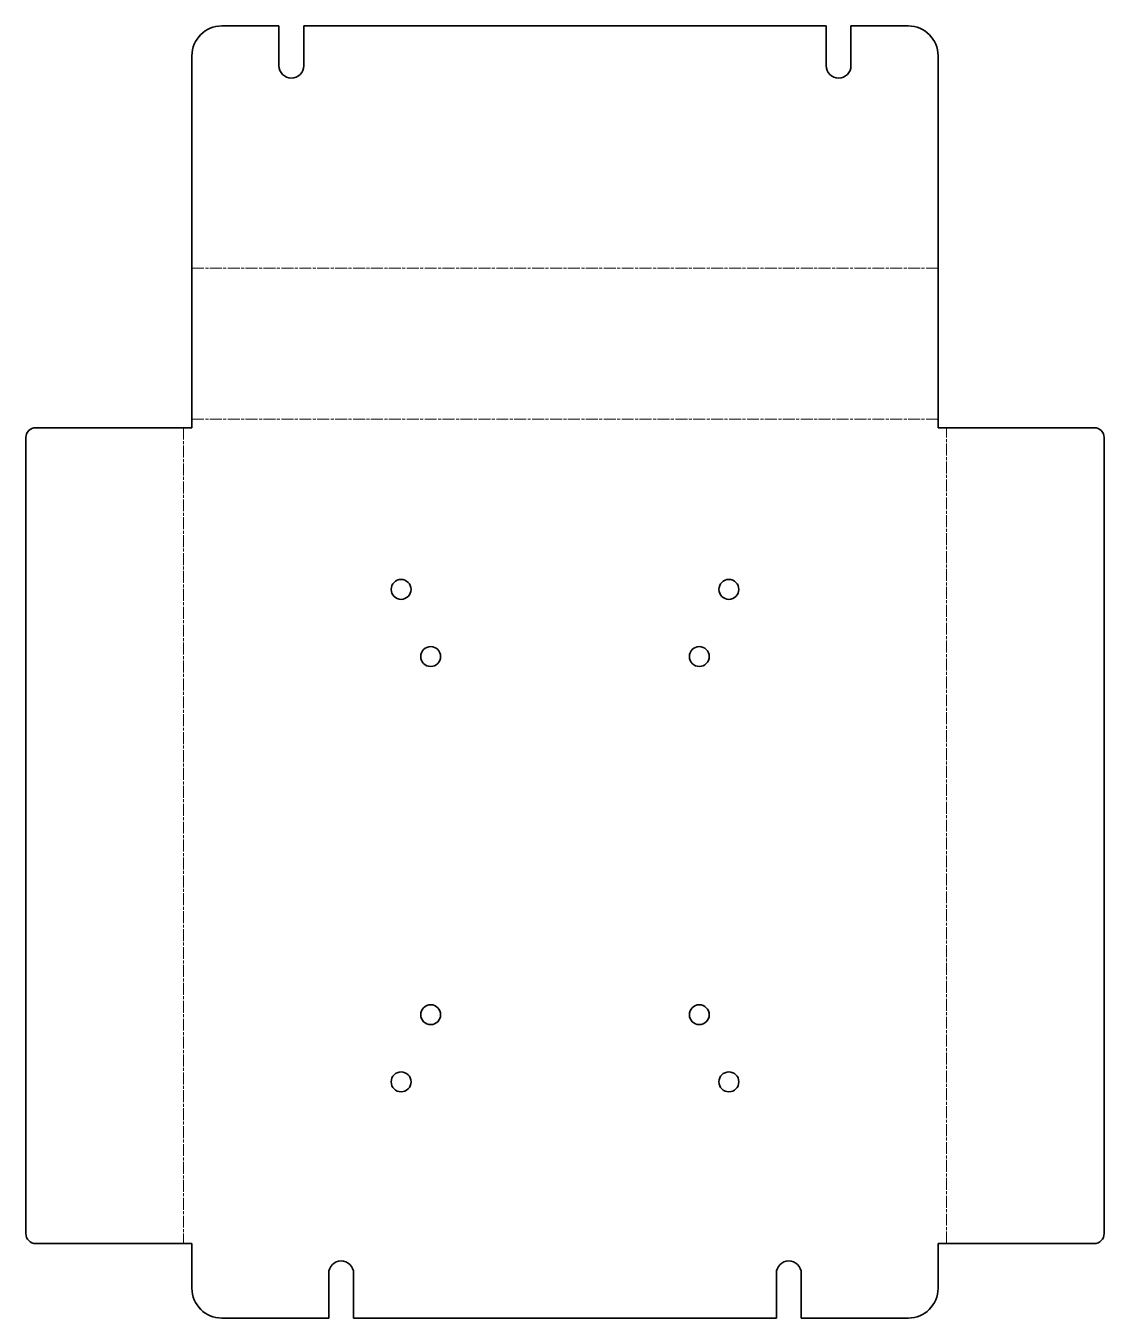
# Model space of a CAD drawing. Header units: inches. Extents: x 0 to 217, y 0 to 260.
import ezdxf

# ---------------------------------------------------------------- set-up
doc = ezdxf.new("R2010")
doc.units = ezdxf.units.IN
doc.header["$MEASUREMENT"] = 0
doc.linetypes.add('Chain', pattern=[13.68, 9.12, -1.14, 2.28, -1.14])
doc.layers.add('SIMUMAK Bend Centerline (ISO)', color=7, linetype='Chain', lineweight=9)
doc.layers.add('SIMUMAK Visible (ISO)', color=7, linetype='Continuous', lineweight=35)

# ---------------------------------------------------------------- blocks, each defined once
blk = doc.blocks.new('CD-IND-31-PRAB-01_Sheet_CD-IND-31-PRAB-01 (desplegada)')
at = {"layer": 'SIMUMAK Bend Centerline (ISO)', "ltscale": 0.263158}
for p, q in [((-75, 81.2), (75, 81.2)), ((75, 50.8), (-75, 50.8)), ((-76.7, 49.11), (-76.7, -114.89)), ((76.7, -114.89), (76.7, 49.11))]:
    blk.add_line(p, q, dxfattribs=at)
at = {"layer": 'SIMUMAK Visible (ISO)'}
for p, q in [((-57.5, 129.89), (-69, 129.89)), ((-57.5, 121.89), (-57.5, 129.89)), ((52.5, 129.89), (-52.5, 129.89)), ((-52.5, 129.89), (-52.5, 121.89)), ((52.5, 121.89), (52.5, 129.89)), ((69, 129.89), (57.5, 129.89)), ((57.5, 129.89), (57.5, 121.89)), ((-75, 123.89), (-75, 49.11)), ((75, 123.89), (75, 49.11)), ((-108.39, -112.89), (-108.39, 47.11)), ((-106.39, 49.11), (-75, 49.11)), ((75, 49.11), (106.39, 49.11)), ((108.39, 47.11), (108.39, -112.89)), ((-75, -114.89), (-106.39, -114.89)), ((-75, -114.89), (-75, -123.89)), ((75, -123.89), (75, -114.89)), ((106.39, -114.89), (75, -114.89)), ((-47.5, -129.89), (-47.5, -120.89)), ((-42.5, -120.89), (-42.5, -129.89)), ((42.5, -129.89), (42.5, -120.89)), ((47.5, -120.89), (47.5, -129.89)), ((-69, -129.89), (-47.5, -129.89)), ((-42.5, -129.89), (42.5, -129.89)), ((47.5, -129.89), (69, -129.89))]:
    blk.add_line(p, q, dxfattribs=at)
for centre in [(-32.95, 16.61), (32.95, 16.61), (-27, 3.11), (27, 3.11), (-27, -68.89), (27, -68.89), (-32.95, -82.39), (32.95, -82.39)]:
    blk.add_circle(centre, 2, dxfattribs=at)
at = {"layer": 'SIMUMAK Visible (ISO)', "extrusion": (0, 0, -1)}
for centre, radius, start, end in [((69, 123.89), 6, 0, 90), ((-69, 123.89), 6, 90, 180), ((55, 121.89), 2.5, 180, 0), ((-55, 121.89), 2.5, 180, 360), ((106.39, 47.11), 2, 360, 90), ((-106.39, 47.11), 2, 90, 180), ((106.39, -112.89), 2, 270, 360), ((-106.39, -112.89), 2, 180, 270), ((45, -120.89), 2.5, 0, 180), ((-45, -120.89), 2.5, 0, 180), ((69, -123.89), 6, 270, 360), ((-69, -123.89), 6, 180, 270)]:
    blk.add_arc(centre, radius, start, end, dxfattribs=at)

msp = doc.modelspace()

# ---------------------------------------------------------------- block references
msp.add_blockref('CD-IND-31-PRAB-01_Sheet_CD-IND-31-PRAB-01 (desplegada)', (108.39, 129.89))

doc.saveas('drawing.dxf')
